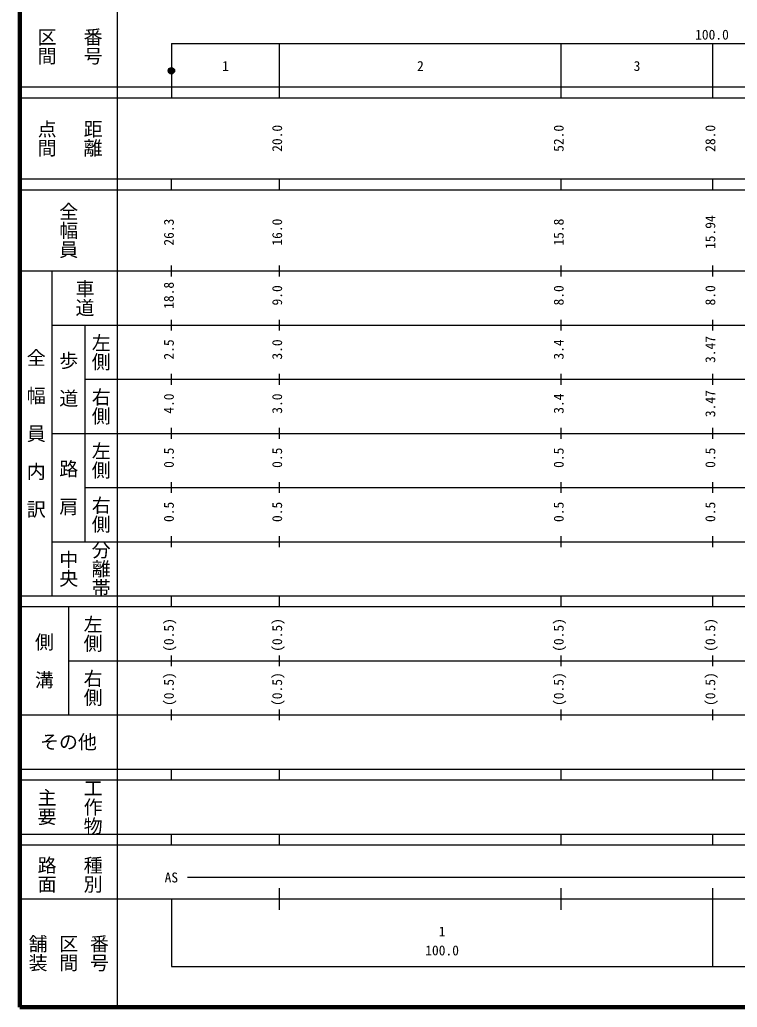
# Model space of a CAD drawing. Units: millimetres on the paper, enlarged 1000 times. Extents: x 40000 to 680000, y 20000 to 380000.
# Drawn here: x 40000 to 172513, y 20000 to 202409 of the extents above; entities that cross this region are included whole.
import ezdxf
from ezdxf.enums import TextEntityAlignment as Align

# ---------------------------------------------------------------- set-up
doc = ezdxf.new("R2010")
doc.units = ezdxf.units.MM
doc.header["$LTSCALE"] = 1000
doc.layers.add('M-TTL', color=2, linetype='Continuous', lineweight=140)
doc.layers.add('M-TTL-BAND', color=7, linetype='Continuous', lineweight=25)
doc.styles.add('@ＭＳ ゴシック', font='')
doc.styles.add('ＭＳ ゴシック', font='')
doc.styles.get('@ＭＳ ゴシック').set_extended_font_data('@MS Gothic')
doc.styles.get('ＭＳ ゴシック').set_extended_font_data('MS Gothic')

msp = doc.modelspace()

# ---------------------------------------------------------------- linework, layer by layer
at = {"layer": 'M-TTL'}
for p, q in [((40000, 380000), (40000, 20000)), ((40000, 20000), (680000, 20000))]:
    msp.add_line(p, q, dxfattribs=at)
at = {"layer": 'M-TTL-BAND'}
for p, q in [((58000, 370000), (58000, 20000)), ((68000, 198000), (579000, 198000)), ((68000, 198000), (68000, 188000)), ((88000, 188000), (88000, 198000)), ((140000, 188000), (140000, 198000)), ((168000, 188000), (168000, 198000)), ((40000, 190000), (579000, 190000)), ((40000, 188000), (579000, 188000)), ((40000, 173000), (579000, 173000)), ((68000, 171000), (68000, 173000)), ((88000, 171000), (88000, 173000)), ((140000, 171000), (140000, 173000)), ((168000, 171000), (168000, 173000)), ((40000, 171000), (579000, 171000)), ((68000, 155000), (68000, 157000)), ((88000, 155000), (88000, 157000)), ((140000, 155000), (140000, 157000)), ((168000, 155000), (168000, 157000)), ((40000, 156000), (579000, 156000)), ((46000, 96000), (46000, 156000)), ((46000, 146000), (579000, 146000)), ((52000, 146000), (52000, 106000)), ((68000, 145000), (68000, 147000)), ((88000, 145000), (88000, 147000)), ((140000, 145000), (140000, 147000)), ((168000, 145000), (168000, 147000)), ((68000, 135000), (68000, 137000)), ((88000, 135000), (88000, 137000)), ((140000, 135000), (140000, 137000)), ((168000, 135000), (168000, 137000)), ((52000, 136000), (579000, 136000)), ((46000, 126000), (579000, 126000)), ((68000, 125000), (68000, 127000)), ((88000, 125000), (88000, 127000)), ((140000, 125000), (140000, 127000)), ((168000, 125000), (168000, 127000)), ((68000, 115000), (68000, 117000)), ((88000, 115000), (88000, 117000)), ((140000, 115000), (140000, 117000)), ((168000, 115000), (168000, 117000)), ((52000, 116000), (579000, 116000)), ((46000, 106000), (579000, 106000)), ((68000, 105000), (68000, 107000)), ((88000, 105000), (88000, 107000)), ((140000, 105000), (140000, 107000)), ((168000, 105000), (168000, 107000)), ((40000, 96000), (579000, 96000)), ((68000, 94000), (68000, 96000)), ((88000, 94000), (88000, 96000)), ((140000, 94000), (140000, 96000)), ((168000, 94000), (168000, 96000)), ((40000, 94000), (579000, 94000)), ((49000, 94000), (49000, 74000)), ((49000, 84000), (579000, 84000)), ((68000, 83000), (68000, 85000)), ((88000, 83000), (88000, 85000)), ((140000, 83000), (140000, 85000)), ((168000, 83000), (168000, 85000)), ((68000, 73000), (68000, 75000)), ((88000, 73000), (88000, 75000)), ((140000, 73000), (140000, 75000)), ((168000, 73000), (168000, 75000)), ((40000, 74000), (579000, 74000)), ((40000, 64000), (579000, 64000)), ((68000, 62000), (68000, 64000)), ((88000, 62000), (88000, 64000)), ((140000, 62000), (140000, 64000)), ((168000, 62000), (168000, 64000)), ((40000, 62000), (579000, 62000)), ((40000, 52000), (579000, 52000)), ((68000, 50000), (68000, 52000)), ((88000, 50000), (88000, 52000)), ((140000, 50000), (140000, 52000)), ((168000, 50000), (168000, 52000)), ((40000, 50000), (579000, 50000)), ((71000, 44000), (564600, 44000)), ((88000, 38000), (88000, 42000)), ((140000, 38000), (140000, 42000)), ((168000, 27500), (168000, 42000)), ((40000, 40000), (579000, 40000)), ((68000, 40000), (68000, 27500)), ((68000, 27500), (579000, 27500))]:
    msp.add_line(p, q, dxfattribs=at)
for radius in [600, 500, 400, 300, 200, 100]:
    msp.add_circle((68000, 193000), radius, dxfattribs=at)

# ---------------------------------------------------------------- texts
at = {"layer": 'M-TTL-BAND', "style": '@ＭＳ ゴシック'}
for s, p in [('番号', (53500, 197500)), ('区間', (45000, 197500)), ('点間', (45000, 180500)), ('距離', (53500, 180500)), ('全幅員', (49000, 163500)), ('車道', (52000, 151000)), ('左側', (55000, 141000)), ('全\u3000幅\u3000員\u3000内\u3000訳', (43000, 126000)), ('歩\u3000道', (49000, 136000)), ('右側', (55000, 131000)), ('左側', (55000, 121000)), ('路\u3000肩', (49000, 116000)), ('右側', (55000, 111000)), ('分離帯', (55000, 101000)), ('中央', (49000, 101000)), ('左側', (53500, 89000)), ('側\u3000溝', (44500, 84000)), ('右側', (53500, 79000)), ('主要', (45000, 57000)), ('工作物', (53500, 57000)), ('路面', (45000, 44500)), ('種別', (53500, 44500)), ('舗装', (43333, 30000)), ('区間', (49000, 30000)), ('番号', (54667, 30000))]:
    msp.add_text(s, height=2566, rotation=270, dxfattribs=at).set_placement(p, align=Align.MIDDLE_CENTER)
at = {"layer": 'M-TTL-BAND', "style": 'ＭＳ ゴシック'}
for s, p in [('100.0', (167844, 198195)), ('1', (78000, 192405)), ('2', (114000, 192405)), ('3', (154000, 192405)), ('AS', (68000, 42500)), ('1', (118000, 32523)), ('100.0', (118000, 29033))]:
    msp.add_text(s, height=1833, dxfattribs=at).set_placement(p, align=Align.BOTTOM_CENTER)
for s, p in [('20.0', (89000, 180500)), ('52.0', (141000, 180500)), ('28.0', (169000, 180500)), ('15.94', (169000, 163174)), ('26.3', (69000, 163174)), ('16.0', (89000, 163174)), ('15.8', (141000, 163174)), ('18.8', (69000, 151500)), ('9.0', (89000, 151500)), ('8.0', (141000, 151500)), ('8.0', (169000, 151500)), ('2.5', (69000, 141500)), ('3.0', (89000, 141500)), ('3.4', (141000, 141500)), ('3.47', (169000, 141500)), ('4.0', (69000, 131500)), ('3.0', (89000, 131500)), ('3.4', (141000, 131500)), ('3.47', (169000, 131500)), ('0.5', (69000, 121500)), ('0.5', (89000, 121500)), ('0.5', (141000, 121500)), ('0.5', (169000, 121500)), ('0.5', (69000, 111500)), ('0.5', (89000, 111500)), ('0.5', (141000, 111500)), ('0.5', (169000, 111500)), ('(0.5)', (69000, 88764)), ('(0.5)', (89000, 88764)), ('(0.5)', (141000, 88764)), ('(0.5)', (169000, 88764)), ('(0.5)', (69000, 78764)), ('(0.5)', (89000, 78764)), ('(0.5)', (141000, 78764)), ('(0.5)', (169000, 78764))]:
    msp.add_text(s, height=1833, rotation=90, dxfattribs=at).set_placement(p, align=Align.BOTTOM_CENTER)
msp.add_text('その他', height=2566, dxfattribs=at).set_placement((49000, 69000), align=Align.MIDDLE_CENTER)

doc.saveas('drawing.dxf')
